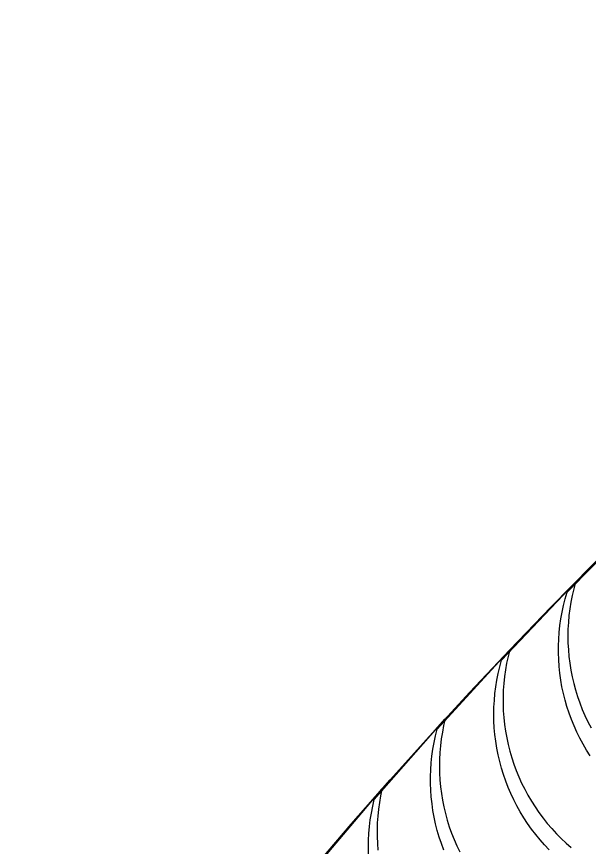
# Model space of a CAD drawing. Header units: metres. Extents: x -22.9 to 22.9, y -22.9 to 22.9.
# Drawn here: x -18.84 to -16.178, y 14.853 to 18.716 of the extents above; entities that cross this region are included whole.
import ezdxf

# ---------------------------------------------------------------- set-up
doc = ezdxf.new("R2010")
doc.units = ezdxf.units.M
doc.layers.add('SCAN_FOOTPRINTS', color=5, linetype='Continuous')
doc.layers.add('TANK_BOUNDARY', color=7, linetype='Continuous')

msp = doc.modelspace()

# ---------------------------------------------------------------- linework, layer by layer
at = {"layer": 'SCAN_FOOTPRINTS'}
for points in [[(-16.1743, 15.2777), (-16.1913, 15.3046), (-16.2073, 15.3321), (-16.2223, 15.3601), (-16.2364, 15.3886), (-16.2494, 15.4176), (-16.2613, 15.4471), (-16.2723, 15.4769), (-16.2821, 15.5071), (-16.2909, 15.5377), (-16.2987, 15.5685), (-16.3053, 15.5996), (-16.3108, 15.6309), (-16.3152, 15.6624), (-16.3185, 15.694), (-16.3207, 15.7257), (-16.3217, 15.7575), (-16.3217, 15.7893), (-16.3205, 15.821), (-16.3182, 15.8527), (-16.3147, 15.8843), (-16.3102, 15.9158), (-16.3046, 15.9471), (-16.2978, 15.9781), (-16.29, 16.0089), (-16.281, 16.0394), (-15.93, 16.3955)], [(-16.3641, 14.8416), (-16.3859, 14.8646), (-16.407, 14.8884), (-16.4272, 14.913), (-16.4465, 14.9382), (-16.4649, 14.9642), (-16.4824, 14.9907), (-16.4989, 15.0179), (-16.5145, 15.0456), (-16.529, 15.0738), (-16.5426, 15.1026), (-16.5551, 15.1318), (-16.5666, 15.1614), (-16.5771, 15.1914), (-16.5865, 15.2218), (-16.5948, 15.2525), (-16.602, 15.2834), (-16.6081, 15.3146), (-16.6131, 15.346), (-16.617, 15.3776), (-16.6198, 15.4092), (-16.6215, 15.441), (-16.622, 15.4728), (-16.6214, 15.5045), (-16.6197, 15.5363), (-16.6169, 15.5679), (-16.613, 15.5995), (-16.6079, 15.6309), (-16.6018, 15.662), (-16.5945, 15.693), (-16.5862, 15.7237), (-16.2421, 16.0864), (-16.2421, 16.0864), (-16.2505, 16.0558), (-16.2577, 16.0248), (-16.2639, 15.9936), (-16.2689, 15.9622), (-16.2728, 15.9307), (-16.2757, 15.899), (-16.2774, 15.8673), (-16.2779, 15.8355), (-16.2774, 15.8037), (-16.2757, 15.772), (-16.2729, 15.7403), (-16.269, 15.7088), (-16.264, 15.6774), (-16.2579, 15.6462), (-16.2507, 15.6153), (-16.2424, 15.5846), (-16.233, 15.5542), (-16.2225, 15.5242), (-16.211, 15.4946), (-16.1985, 15.4653), (-16.1849, 15.4366), (-16.1704, 15.4083)], [(-16.8549, 14.8403), (-16.8659, 14.8701), (-16.8759, 14.9003), (-16.8848, 14.9308), (-16.8926, 14.9616), (-16.8993, 14.9927), (-16.9049, 15.024), (-16.9094, 15.0555), (-16.9128, 15.0871), (-16.9151, 15.1188), (-16.9162, 15.1505), (-16.9163, 15.1823), (-16.9152, 15.2141), (-16.913, 15.2458), (-16.9096, 15.2774), (-16.9052, 15.3089), (-16.8996, 15.3402), (-16.893, 15.3713), (-16.8852, 15.4021), (-16.5482, 15.7714), (-16.5482, 15.7714), (-16.5559, 15.7406), (-16.5626, 15.7095), (-16.5681, 15.6782), (-16.5726, 15.6467), (-16.5759, 15.6151), (-16.5781, 15.5834), (-16.5792, 15.5516), (-16.5792, 15.5198), (-16.578, 15.4881), (-16.5758, 15.4564), (-16.5724, 15.4248), (-16.5679, 15.3933), (-16.5622, 15.362), (-16.5555, 15.3309), (-16.5477, 15.3001), (-16.5388, 15.2696), (-16.5289, 15.2394), (-16.5178, 15.2096), (-16.5058, 15.1802), (-16.4927, 15.1513), (-16.4785, 15.1228), (-16.4634, 15.0948), (-16.4473, 15.0674), (-16.4303, 15.0406), (-16.4123, 15.0144), (-16.3934, 14.9888), (-16.3736, 14.9639), (-16.3529, 14.9398), (-16.3315, 14.9164), (-16.3091, 14.8937), (-16.286, 14.8719), (-16.2629, 14.8515)], [(-17.2042, 14.8227), (-17.2049, 14.8545), (-17.2044, 14.8863), (-17.2028, 14.918), (-17.2001, 14.9497), (-17.1962, 14.9812), (-17.1913, 15.0126), (-17.1852, 15.0438), (-17.1781, 15.0748), (-16.8482, 15.4505), (-16.8482, 15.4505), (-16.8553, 15.4196), (-16.8614, 15.3884), (-16.8663, 15.357), (-16.8702, 15.3254), (-16.8729, 15.2937), (-16.8745, 15.262), (-16.875, 15.2302), (-16.8743, 15.1984), (-16.8726, 15.1667), (-16.8697, 15.135), (-16.8657, 15.1035), (-16.8606, 15.0721), (-16.8543, 15.041), (-16.847, 15.01), (-16.8386, 14.9794), (-16.8291, 14.949), (-16.8186, 14.919), (-16.807, 14.8895), (-16.7944, 14.8603), (-16.7807, 14.8316)], [(-17.4645, 14.742), (-17.1419, 15.124), (-17.1419, 15.124), (-17.1485, 15.0929), (-17.1539, 15.0616), (-17.1583, 15.0301), (-17.1615, 14.9984), (-17.1636, 14.9667), (-17.1646, 14.935), (-17.1645, 14.9032), (-17.1632, 14.8714), (-17.1608, 14.8397)]]:
    msp.add_lwpolyline(points, dxfattribs=at)
at = {"layer": 'TANK_BOUNDARY'}
msp.add_circle((0, 0), 22.86, dxfattribs=at)

doc.saveas('drawing.dxf')
